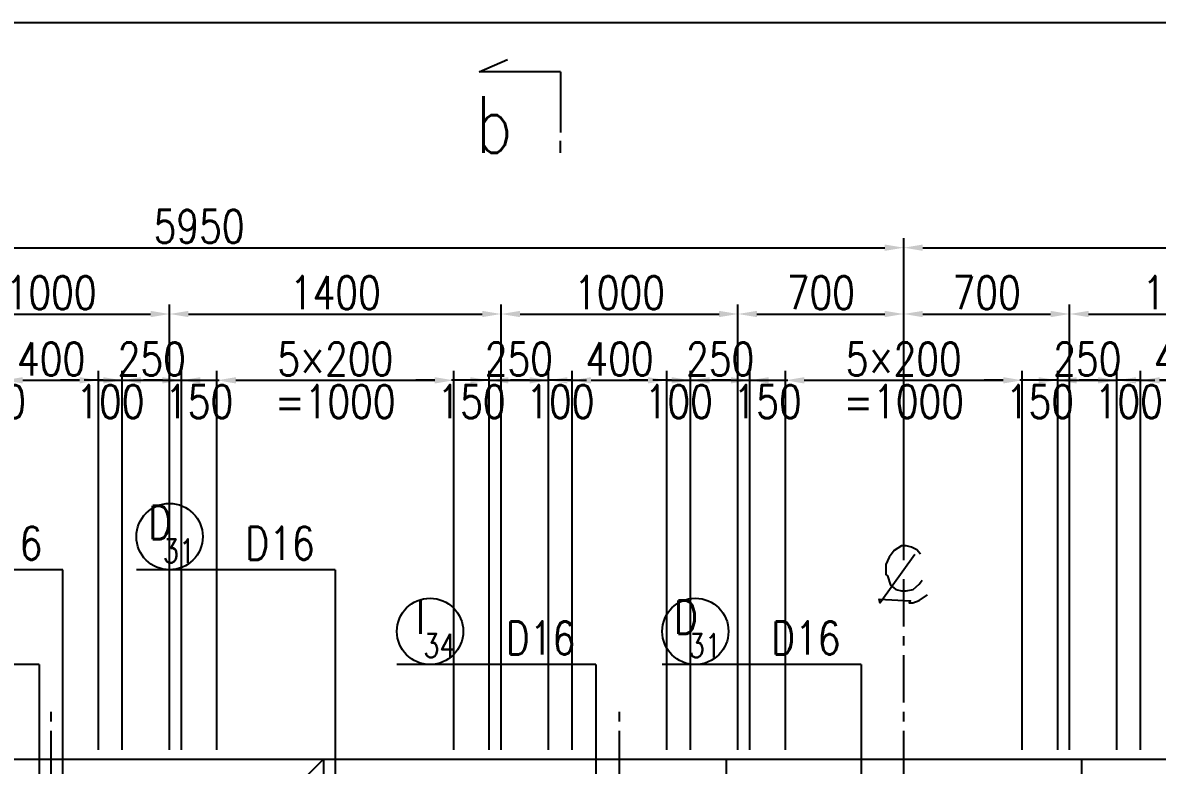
# Model space of a CAD drawing. Header units: millimetres. Extents: x -41433 to 131500, y -94900 to 39745.
# Drawn here: x 56180 to 60970, y -22636 to -19500 of the extents above; entities that cross this region are included whole.
import ezdxf
from ezdxf.enums import TextEntityAlignment as Align

# ---------------------------------------------------------------- set-up
doc = ezdxf.new("R2010")
doc.units = ezdxf.units.MM
doc.header["$LTSCALE"] = 160
doc.header["$MEASUREMENT"] = 0
doc.linetypes.add('CENTER', pattern=[2, 1.25, -0.25, 0.25, -0.25])
doc.layers.get('DEFPOINTS').update_dxf_attribs({"color": 53, "linetype": 'CONTINUOUS'})
for name, color, linetype in [('CENTER', 6, 'CENTER'), ('DIM', 6, 'CONTINUOUS'), ('DIM-L', 6, 'CONTINUOUS'), ('GAIKEI-KEIKAKU', 4, 'CONTINUOUS'), ('TEXT', 4, 'CONTINUOUS'), ('TITLE', 3, 'CONTINUOUS')]:
    doc.layers.add(name, color=color, linetype=linetype)
doc.styles.add('DIM-TEXT', font='ROMANS', dxfattribs={"width": 0.8, "bigfont": 'EXTFONT'})
doc.styles.add('romans', font='romans.shx', dxfattribs={"bigfont": 'extfont.shx'})
doc.dimstyles.new('DIM40', dxfattribs={"dimscale": 40, "dimtxt": 3.5, "dimasz": 2, "dimexe": 1, "dimexo": 1, "dimgap": 0.5, "dimtad": 1, "dimdec": 0, "dimzin": 9, "dimdsep": 46, "dimtxsty": 'DIM-TEXT', "dimcen": 0, "dimclrt": 4, "dimaunit": 1, "dimadec": 4, "dimazin": 0, "dimtfac": 1, "dimtdec": 0, "dimtix": 1, "dimtmove": 2, "dimatfit": 0, "dimfxl": 1, "dimlwd": -1, "dimlwe": -1, "dimarcsym": 0})

# ---------------------------------------------------------------- blocks, each defined once
blk = doc.blocks.new('*D1456')
at = {"layer": 'DEFPOINTS', "color": 0, "transparency": 16777216}
for p in [(59900, -20450), (59900, -21810), (53950, -22610)]:
    blk.add_point(p, dxfattribs=at)
at = {"layer": 'DIM', "color": 0, "transparency": 16777216}
for p, q in [((53950, -22570), (53950, -20410)), ((54030, -20450), (59820, -20450)), ((59900, -21770), (59900, -20410))]:
    blk.add_line(p, q, dxfattribs=at)
for points in [[(54030, -20436.7), (54030, -20463.3), (53950, -20450)], [(59820, -20436.7), (59820, -20463.3), (59900, -20450)]]:
    blk.add_solid(points, dxfattribs=at)
at = {"layer": 'DIM', "color": 4, "transparency": 16777216, "insert": (56925, -20360), "char_height": 140, "attachment_point": 5, "style": 'DIM-TEXT'}
blk.add_mtext('5950', dxfattribs=at)
blk = doc.blocks.new('*D1457')
at = {"layer": 'DEFPOINTS', "color": 0, "transparency": 16777216}
for p in [(65850, -20450), (59900, -21810), (65850, -22610)]:
    blk.add_point(p, dxfattribs=at)
at = {"layer": 'DIM', "color": 0, "transparency": 16777216}
for p, q in [((59900, -21770), (59900, -20410)), ((59980, -20450), (65770, -20450)), ((65850, -22570), (65850, -20410))]:
    blk.add_line(p, q, dxfattribs=at)
for points in [[(59980, -20436.7), (59980, -20463.3), (59900, -20450)], [(65770, -20436.7), (65770, -20463.3), (65850, -20450)]]:
    blk.add_solid(points, dxfattribs=at)
at = {"layer": 'DIM', "color": 4, "transparency": 16777216, "insert": (62875, -20360), "char_height": 140, "attachment_point": 5, "style": 'DIM-TEXT'}
blk.add_mtext('5950', dxfattribs=at)
blk = doc.blocks.new('*D1459')
at = {"layer": 'DEFPOINTS', "color": 0, "transparency": 16777216}
for p in [(56800, -20730), (55800, -22610), (56800, -22610)]:
    blk.add_point(p, dxfattribs=at)
at = {"layer": 'DIM', "color": 0, "transparency": 16777216}
for p, q in [((55800, -22570), (55800, -20690)), ((56800, -22570), (56800, -20690)), ((55880, -20730), (56720, -20730))]:
    blk.add_line(p, q, dxfattribs=at)
for points in [[(55880, -20716.7), (55880, -20743.3), (55800, -20730)], [(56720, -20716.7), (56720, -20743.3), (56800, -20730)]]:
    blk.add_solid(points, dxfattribs=at)
at = {"layer": 'DIM', "color": 4, "transparency": 16777216, "insert": (56300, -20640), "char_height": 140, "attachment_point": 5, "style": 'DIM-TEXT'}
blk.add_mtext('1000', dxfattribs=at)
blk = doc.blocks.new('*D1460')
at = {"layer": 'DEFPOINTS', "color": 0, "transparency": 16777216}
for p in [(58200, -20730), (56800, -22610), (58200, -22610)]:
    blk.add_point(p, dxfattribs=at)
at = {"layer": 'DIM', "color": 0, "transparency": 16777216}
for p, q in [((56800, -22570), (56800, -20690)), ((58200, -22570), (58200, -20690)), ((56880, -20730), (58120, -20730))]:
    blk.add_line(p, q, dxfattribs=at)
for points in [[(56880, -20716.7), (56880, -20743.3), (56800, -20730)], [(58120, -20716.7), (58120, -20743.3), (58200, -20730)]]:
    blk.add_solid(points, dxfattribs=at)
at = {"layer": 'DIM', "color": 4, "transparency": 16777216, "insert": (57500, -20640), "char_height": 140, "attachment_point": 5, "style": 'DIM-TEXT'}
blk.add_mtext('1400', dxfattribs=at)
blk = doc.blocks.new('*D1461')
at = {"layer": 'DEFPOINTS', "color": 0, "transparency": 16777216}
for p in [(59200, -20730), (58200, -22610), (59200, -22610)]:
    blk.add_point(p, dxfattribs=at)
at = {"layer": 'DIM', "color": 0, "transparency": 16777216}
for p, q in [((58200, -22570), (58200, -20690)), ((59200, -22570), (59200, -20690)), ((58280, -20730), (59120, -20730))]:
    blk.add_line(p, q, dxfattribs=at)
for points in [[(58280, -20716.7), (58280, -20743.3), (58200, -20730)], [(59120, -20716.7), (59120, -20743.3), (59200, -20730)]]:
    blk.add_solid(points, dxfattribs=at)
at = {"layer": 'DIM', "color": 4, "transparency": 16777216, "insert": (58700, -20640), "char_height": 140, "attachment_point": 5, "style": 'DIM-TEXT'}
blk.add_mtext('1000', dxfattribs=at)
blk = doc.blocks.new('*D1462')
at = {"layer": 'DEFPOINTS', "color": 0, "transparency": 16777216}
for p in [(59900, -20730), (59900, -21810), (59200, -22610)]:
    blk.add_point(p, dxfattribs=at)
at = {"layer": 'DIM', "color": 0, "transparency": 16777216}
for p, q in [((59200, -22570), (59200, -20690)), ((59900, -21770), (59900, -20690)), ((59280, -20730), (59820, -20730))]:
    blk.add_line(p, q, dxfattribs=at)
for points in [[(59280, -20716.7), (59280, -20743.3), (59200, -20730)], [(59820, -20716.7), (59820, -20743.3), (59900, -20730)]]:
    blk.add_solid(points, dxfattribs=at)
at = {"layer": 'DIM', "color": 4, "transparency": 16777216, "insert": (59550, -20640), "char_height": 140, "attachment_point": 5, "style": 'DIM-TEXT'}
blk.add_mtext('700', dxfattribs=at)
blk = doc.blocks.new('*D1463')
at = {"layer": 'DEFPOINTS', "color": 0, "transparency": 16777216}
for p in [(60600, -20730), (59900, -21810), (60600, -22610)]:
    blk.add_point(p, dxfattribs=at)
at = {"layer": 'DIM', "color": 0, "transparency": 16777216}
for p, q in [((59900, -21770), (59900, -20690)), ((60600, -22570), (60600, -20690)), ((59980, -20730), (60520, -20730))]:
    blk.add_line(p, q, dxfattribs=at)
for points in [[(59980, -20716.7), (59980, -20743.3), (59900, -20730)], [(60520, -20716.7), (60520, -20743.3), (60600, -20730)]]:
    blk.add_solid(points, dxfattribs=at)
at = {"layer": 'DIM', "color": 4, "transparency": 16777216, "insert": (60250, -20640), "char_height": 140, "attachment_point": 5, "style": 'DIM-TEXT'}
blk.add_mtext('700', dxfattribs=at)
blk = doc.blocks.new('*D1464')
at = {"layer": 'DEFPOINTS', "color": 0, "transparency": 16777216}
for p in [(61600, -20730), (60600, -22610), (61600, -22610)]:
    blk.add_point(p, dxfattribs=at)
at = {"layer": 'DIM', "color": 0, "transparency": 16777216}
for p, q in [((60600, -22570), (60600, -20690)), ((61600, -22570), (61600, -20690)), ((60680, -20730), (61520, -20730))]:
    blk.add_line(p, q, dxfattribs=at)
for points in [[(60680, -20716.7), (60680, -20743.3), (60600, -20730)], [(61520, -20716.7), (61520, -20743.3), (61600, -20730)]]:
    blk.add_solid(points, dxfattribs=at)
at = {"layer": 'DIM', "color": 4, "transparency": 16777216, "insert": (61100, -20640), "char_height": 140, "attachment_point": 5, "style": 'DIM-TEXT'}
blk.add_mtext('1000', dxfattribs=at)
blk = doc.blocks.new('*D1470')
at = {"layer": 'DEFPOINTS', "color": 0, "transparency": 16777216}
for p in [(56500, -21010), (56100, -22610), (56500, -22610)]:
    blk.add_point(p, dxfattribs=at)
at = {"layer": 'DIM', "color": 0, "transparency": 16777216}
for p, q in [((56100, -22570), (56100, -20970)), ((56500, -22570), (56500, -20970)), ((56180, -21010), (56420, -21010))]:
    blk.add_line(p, q, dxfattribs=at)
for points in [[(56180, -20996.7), (56180, -21023.3), (56100, -21010)], [(56420, -20996.7), (56420, -21023.3), (56500, -21010)]]:
    blk.add_solid(points, dxfattribs=at)
at = {"layer": 'DIM', "color": 4, "transparency": 16777216, "insert": (56300, -20920), "char_height": 140, "attachment_point": 5, "style": 'DIM-TEXT'}
blk.add_mtext('400', dxfattribs=at)
blk = doc.blocks.new('*D1471')
at = {"layer": 'DEFPOINTS', "color": 0, "transparency": 16777216}
for p in [(56600, -21010), (56500, -22610), (56600, -22610)]:
    blk.add_point(p, dxfattribs=at)
at = {"layer": 'DIM', "color": 0, "transparency": 16777216}
for p, q in [((56500, -22570), (56500, -20970)), ((56600, -22570), (56600, -20970)), ((56420, -21010), (56340, -21010)), ((56500, -21010), (56600, -21010)), ((56680, -21010), (56760, -21010))]:
    blk.add_line(p, q, dxfattribs=at)
for points in [[(56420, -20996.7), (56420, -21023.3), (56500, -21010)], [(56680, -20996.7), (56680, -21023.3), (56600, -21010)]]:
    blk.add_solid(points, dxfattribs=at)
at = {"layer": 'DIM', "color": 4, "transparency": 16777216, "insert": (56550, -21100), "char_height": 140, "attachment_point": 5, "style": 'DIM-TEXT'}
blk.add_mtext('100', dxfattribs=at)
blk = doc.blocks.new('*D1472')
at = {"layer": 'DEFPOINTS', "color": 0, "transparency": 16777216}
for p in [(58000, -21010), (57000, -22610), (58000, -22610)]:
    blk.add_point(p, dxfattribs=at)
at = {"layer": 'DIM', "color": 0, "transparency": 16777216}
for p, q in [((57000, -22570), (57000, -20970)), ((58000, -22570), (58000, -20970)), ((57080, -21010), (57920, -21010))]:
    blk.add_line(p, q, dxfattribs=at)
for points in [[(57080, -20996.7), (57080, -21023.3), (57000, -21010)], [(57920, -20996.7), (57920, -21023.3), (58000, -21010)]]:
    blk.add_solid(points, dxfattribs=at)
at = {"layer": 'DIM', "color": 4, "transparency": 16777216, "char_height": 140, "attachment_point": 5, "style": 'DIM-TEXT'}
for s, insert in [('5×200', (57500, -20920)), ('=1000', (57500, -21100))]:
    blk.add_mtext(s, dxfattribs=dict(at, insert=insert))
blk = doc.blocks.new('*D1473')
at = {"layer": 'DEFPOINTS', "color": 0, "transparency": 16777216}
for p in [(58900, -21010), (58500, -22610), (58900, -22610)]:
    blk.add_point(p, dxfattribs=at)
at = {"layer": 'DIM', "color": 0, "transparency": 16777216}
for p, q in [((58500, -22570), (58500, -20970)), ((58900, -22570), (58900, -20970)), ((58580, -21010), (58820, -21010))]:
    blk.add_line(p, q, dxfattribs=at)
for points in [[(58580, -20996.7), (58580, -21023.3), (58500, -21010)], [(58820, -20996.7), (58820, -21023.3), (58900, -21010)]]:
    blk.add_solid(points, dxfattribs=at)
at = {"layer": 'DIM', "color": 4, "transparency": 16777216, "insert": (58700, -20920), "char_height": 140, "attachment_point": 5, "style": 'DIM-TEXT'}
blk.add_mtext('400', dxfattribs=at)
blk = doc.blocks.new('*D1474')
at = {"layer": 'DEFPOINTS', "color": 0, "transparency": 16777216}
for p in [(59000, -21010), (58900, -22610), (59000, -22610)]:
    blk.add_point(p, dxfattribs=at)
at = {"layer": 'DIM', "color": 0, "transparency": 16777216}
for p, q in [((58900, -22570), (58900, -20970)), ((59000, -22570), (59000, -20970)), ((58820, -21010), (58740, -21010)), ((58900, -21010), (59000, -21010)), ((59080, -21010), (59160, -21010))]:
    blk.add_line(p, q, dxfattribs=at)
for points in [[(58820, -20996.7), (58820, -21023.3), (58900, -21010)], [(59080, -20996.7), (59080, -21023.3), (59000, -21010)]]:
    blk.add_solid(points, dxfattribs=at)
at = {"layer": 'DIM', "color": 4, "transparency": 16777216, "insert": (58950, -21100), "char_height": 140, "attachment_point": 5, "style": 'DIM-TEXT'}
blk.add_mtext('100', dxfattribs=at)
blk = doc.blocks.new('*D1391')
at = {"layer": 'DEFPOINTS', "color": 0, "transparency": 16777216}
for p in [(56100, -21010), (56000, -22610), (56100, -22610)]:
    blk.add_point(p, dxfattribs=at)
at = {"layer": 'DIM', "color": 0, "transparency": 16777216}
for p, q in [((56000, -22570), (56000, -20970)), ((56100, -22570), (56100, -20970)), ((55920, -21010), (55840, -21010)), ((56000, -21010), (56100, -21010)), ((56180, -21010), (56260, -21010))]:
    blk.add_line(p, q, dxfattribs=at)
for points in [[(55920, -20996.7), (55920, -21023.3), (56000, -21010)], [(56180, -20996.7), (56180, -21023.3), (56100, -21010)]]:
    blk.add_solid(points, dxfattribs=at)
at = {"layer": 'DIM', "color": 4, "transparency": 16777216, "insert": (56050, -21100), "char_height": 140, "attachment_point": 5, "style": 'DIM-TEXT'}
blk.add_mtext('100', dxfattribs=at)
blk = doc.blocks.new('*D1393')
at = {"layer": 'DEFPOINTS', "color": 0, "transparency": 16777216}
for p in [(57000, -21010), (56850, -22610), (57000, -22610)]:
    blk.add_point(p, dxfattribs=at)
at = {"layer": 'DIM', "color": 0, "transparency": 16777216}
for p, q in [((56850, -22570), (56850, -20970)), ((57000, -22570), (57000, -20970)), ((56770, -21010), (56690, -21010)), ((56850, -21010), (57000, -21010)), ((57080, -21010), (57160, -21010))]:
    blk.add_line(p, q, dxfattribs=at)
for points in [[(56770, -20996.7), (56770, -21023.3), (56850, -21010)], [(57080, -20996.7), (57080, -21023.3), (57000, -21010)]]:
    blk.add_solid(points, dxfattribs=at)
at = {"layer": 'DIM', "color": 4, "transparency": 16777216, "insert": (56925, -21100), "char_height": 140, "attachment_point": 5, "style": 'DIM-TEXT'}
blk.add_mtext('150', dxfattribs=at)
blk = doc.blocks.new('*D1394')
at = {"layer": 'DEFPOINTS', "color": 0, "transparency": 16777216}
for p in [(58400, -21010), (58400, -22610), (58500, -22610)]:
    blk.add_point(p, dxfattribs=at)
at = {"layer": 'DIM', "color": 0, "transparency": 16777216}
for p, q in [((58400, -22570), (58400, -20970)), ((58500, -22570), (58500, -20970)), ((58320, -21010), (58240, -21010)), ((58500, -21010), (58400, -21010)), ((58580, -21010), (58660, -21010))]:
    blk.add_line(p, q, dxfattribs=at)
for points in [[(58320, -20996.7), (58320, -21023.3), (58400, -21010)], [(58580, -20996.7), (58580, -21023.3), (58500, -21010)]]:
    blk.add_solid(points, dxfattribs=at)
at = {"layer": 'DIM', "color": 4, "transparency": 16777216, "insert": (58450, -21100), "char_height": 140, "attachment_point": 5, "style": 'DIM-TEXT'}
blk.add_mtext('100', dxfattribs=at)
blk = doc.blocks.new('*D1395')
at = {"layer": 'DEFPOINTS', "color": 0, "transparency": 16777216}
for p in [(58000, -21010), (58000, -22610), (58150, -22610)]:
    blk.add_point(p, dxfattribs=at)
at = {"layer": 'DIM', "color": 0, "transparency": 16777216}
for p, q in [((58000, -22570), (58000, -20970)), ((58150, -22570), (58150, -20970)), ((57920, -21010), (57840, -21010)), ((58150, -21010), (58000, -21010)), ((58230, -21010), (58310, -21010))]:
    blk.add_line(p, q, dxfattribs=at)
for points in [[(57920, -20996.7), (57920, -21023.3), (58000, -21010)], [(58230, -20996.7), (58230, -21023.3), (58150, -21010)]]:
    blk.add_solid(points, dxfattribs=at)
at = {"layer": 'DIM', "color": 4, "transparency": 16777216, "insert": (58075, -21100), "char_height": 140, "attachment_point": 5, "style": 'DIM-TEXT'}
blk.add_mtext('150', dxfattribs=at)
blk = doc.blocks.new('*D1406')
at = {"layer": 'DEFPOINTS', "color": 0, "transparency": 16777216}
for p in [(60900, -21010), (60900, -22610), (61300, -22610)]:
    blk.add_point(p, dxfattribs=at)
at = {"layer": 'DIM', "color": 0, "transparency": 16777216}
for p, q in [((60900, -22570), (60900, -20970)), ((61300, -22570), (61300, -20970)), ((61220, -21010), (60980, -21010))]:
    blk.add_line(p, q, dxfattribs=at)
for points in [[(60980, -20996.7), (60980, -21023.3), (60900, -21010)], [(61220, -20996.7), (61220, -21023.3), (61300, -21010)]]:
    blk.add_solid(points, dxfattribs=at)
at = {"layer": 'DIM', "color": 4, "transparency": 16777216, "insert": (61100, -20920), "char_height": 140, "attachment_point": 5, "style": 'DIM-TEXT'}
blk.add_mtext('400', dxfattribs=at)
blk = doc.blocks.new('*D1407')
at = {"layer": 'DEFPOINTS', "color": 0, "transparency": 16777216}
for p in [(60800, -21010), (60800, -22610), (60900, -22610)]:
    blk.add_point(p, dxfattribs=at)
at = {"layer": 'DIM', "color": 0, "transparency": 16777216}
for p, q in [((60800, -22570), (60800, -20970)), ((60900, -22570), (60900, -20970)), ((60720, -21010), (60640, -21010)), ((60900, -21010), (60800, -21010)), ((60980, -21010), (61060, -21010))]:
    blk.add_line(p, q, dxfattribs=at)
for points in [[(60720, -20996.7), (60720, -21023.3), (60800, -21010)], [(60980, -20996.7), (60980, -21023.3), (60900, -21010)]]:
    blk.add_solid(points, dxfattribs=at)
at = {"layer": 'DIM', "color": 4, "transparency": 16777216, "insert": (60850, -21100), "char_height": 140, "attachment_point": 5, "style": 'DIM-TEXT'}
blk.add_mtext('100', dxfattribs=at)
blk = doc.blocks.new('*D1418')
at = {"layer": 'DEFPOINTS', "color": 0, "transparency": 16777216}
for p in [(60400, -21010), (59400, -22610), (60400, -22610)]:
    blk.add_point(p, dxfattribs=at)
at = {"layer": 'DIM', "color": 0, "transparency": 16777216}
for p, q in [((59400, -22570), (59400, -20970)), ((60400, -22570), (60400, -20970)), ((59480, -21010), (60320, -21010))]:
    blk.add_line(p, q, dxfattribs=at)
for points in [[(59480, -20996.7), (59480, -21023.3), (59400, -21010)], [(60320, -20996.7), (60320, -21023.3), (60400, -21010)]]:
    blk.add_solid(points, dxfattribs=at)
at = {"layer": 'DIM', "color": 4, "transparency": 16777216, "char_height": 140, "attachment_point": 5, "style": 'DIM-TEXT'}
for s, insert in [('5×200', (59900, -20920)), ('=1000', (59900, -21100))]:
    blk.add_mtext(s, dxfattribs=dict(at, insert=insert))
blk = doc.blocks.new('*D1419')
at = {"layer": 'DEFPOINTS', "color": 0, "transparency": 16777216}
for p in [(59400, -21010), (59250, -22610), (59400, -22610)]:
    blk.add_point(p, dxfattribs=at)
at = {"layer": 'DIM', "color": 0, "transparency": 16777216}
for p, q in [((59250, -22570), (59250, -20970)), ((59400, -22570), (59400, -20970)), ((59170, -21010), (59090, -21010)), ((59250, -21010), (59400, -21010)), ((59480, -21010), (59560, -21010))]:
    blk.add_line(p, q, dxfattribs=at)
for points in [[(59170, -20996.7), (59170, -21023.3), (59250, -21010)], [(59480, -20996.7), (59480, -21023.3), (59400, -21010)]]:
    blk.add_solid(points, dxfattribs=at)
at = {"layer": 'DIM', "color": 4, "transparency": 16777216, "insert": (59325, -21100), "char_height": 140, "attachment_point": 5, "style": 'DIM-TEXT'}
blk.add_mtext('150', dxfattribs=at)
blk = doc.blocks.new('*D1420')
at = {"layer": 'DEFPOINTS', "color": 0, "transparency": 16777216}
for p in [(60400, -21010), (60400, -22610), (60550, -22610)]:
    blk.add_point(p, dxfattribs=at)
at = {"layer": 'DIM', "color": 0, "transparency": 16777216}
for p, q in [((60400, -22570), (60400, -20970)), ((60550, -22570), (60550, -20970)), ((60320, -21010), (60240, -21010)), ((60550, -21010), (60400, -21010)), ((60630, -21010), (60710, -21010))]:
    blk.add_line(p, q, dxfattribs=at)
for points in [[(60320, -20996.7), (60320, -21023.3), (60400, -21010)], [(60630, -20996.7), (60630, -21023.3), (60550, -21010)]]:
    blk.add_solid(points, dxfattribs=at)
at = {"layer": 'DIM', "color": 4, "transparency": 16777216, "insert": (60475, -21100), "char_height": 140, "attachment_point": 5, "style": 'DIM-TEXT'}
blk.add_mtext('150', dxfattribs=at)
blk = doc.blocks.new('*D1505')
at = {"layer": 'DEFPOINTS', "color": 0, "transparency": 16777216}
for p in [(56850, -21010), (56600, -22610), (56850, -22610)]:
    blk.add_point(p, dxfattribs=at)
at = {"layer": 'DIM', "color": 0, "transparency": 16777216}
for p, q in [((56600, -22570), (56600, -20970)), ((56850, -22570), (56850, -20970)), ((56520, -21010), (56440, -21010)), ((56600, -21010), (56850, -21010)), ((56930, -21010), (57010, -21010))]:
    blk.add_line(p, q, dxfattribs=at)
for points in [[(56520, -20996.7), (56520, -21023.3), (56600, -21010)], [(56930, -20996.7), (56930, -21023.3), (56850, -21010)]]:
    blk.add_solid(points, dxfattribs=at)
at = {"layer": 'DIM', "color": 4, "transparency": 16777216, "insert": (56725, -20920), "char_height": 140, "attachment_point": 5, "style": 'DIM-TEXT'}
blk.add_mtext('250', dxfattribs=at)
blk = doc.blocks.new('*D1506')
at = {"layer": 'DEFPOINTS', "color": 0, "transparency": 16777216}
for p in [(58400, -21010), (58150, -22610), (58400, -22610)]:
    blk.add_point(p, dxfattribs=at)
at = {"layer": 'DIM', "color": 0, "transparency": 16777216}
for p, q in [((58150, -22570), (58150, -20970)), ((58400, -22570), (58400, -20970)), ((58070, -21010), (57990, -21010)), ((58150, -21010), (58400, -21010)), ((58480, -21010), (58560, -21010))]:
    blk.add_line(p, q, dxfattribs=at)
for points in [[(58070, -20996.7), (58070, -21023.3), (58150, -21010)], [(58480, -20996.7), (58480, -21023.3), (58400, -21010)]]:
    blk.add_solid(points, dxfattribs=at)
at = {"layer": 'DIM', "color": 4, "transparency": 16777216, "insert": (58275, -20920), "char_height": 140, "attachment_point": 5, "style": 'DIM-TEXT'}
blk.add_mtext('250', dxfattribs=at)
blk = doc.blocks.new('*D1507')
at = {"layer": 'DEFPOINTS', "color": 0, "transparency": 16777216}
for p in [(59250, -21010), (59000, -22610), (59250, -22610)]:
    blk.add_point(p, dxfattribs=at)
at = {"layer": 'DIM', "color": 0, "transparency": 16777216}
for p, q in [((59000, -22570), (59000, -20970)), ((59250, -22570), (59250, -20970)), ((58920, -21010), (58840, -21010)), ((59000, -21010), (59250, -21010)), ((59330, -21010), (59410, -21010))]:
    blk.add_line(p, q, dxfattribs=at)
for points in [[(58920, -20996.7), (58920, -21023.3), (59000, -21010)], [(59330, -20996.7), (59330, -21023.3), (59250, -21010)]]:
    blk.add_solid(points, dxfattribs=at)
at = {"layer": 'DIM', "color": 4, "transparency": 16777216, "insert": (59125, -20920), "char_height": 140, "attachment_point": 5, "style": 'DIM-TEXT'}
blk.add_mtext('250', dxfattribs=at)
blk = doc.blocks.new('*D1508')
at = {"layer": 'DEFPOINTS', "color": 0, "transparency": 16777216}
for p in [(60800, -21010), (60550, -22610), (60800, -22610)]:
    blk.add_point(p, dxfattribs=at)
at = {"layer": 'DIM', "color": 0, "transparency": 16777216}
for p, q in [((60550, -22570), (60550, -20970)), ((60800, -22570), (60800, -20970)), ((60470, -21010), (60390, -21010)), ((60550, -21010), (60800, -21010)), ((60880, -21010), (60960, -21010))]:
    blk.add_line(p, q, dxfattribs=at)
for points in [[(60470, -20996.7), (60470, -21023.3), (60550, -21010)], [(60880, -20996.7), (60880, -21023.3), (60800, -21010)]]:
    blk.add_solid(points, dxfattribs=at)
at = {"layer": 'DIM', "color": 4, "transparency": 16777216, "insert": (60675, -20920), "char_height": 140, "attachment_point": 5, "style": 'DIM-TEXT'}
blk.add_mtext('250', dxfattribs=at)

msp = doc.modelspace()

# ---------------------------------------------------------------- linework, layer by layer
at = {"layer": 'CENTER'}
for p, q in [((59900, -26210), (59900, -21810)), ((56300, -26210), (56300, -22410)), ((58700, -26210), (58700, -22410))]:
    msp.add_line(p, q, dxfattribs=at)
at = {"layer": 'DEFPOINTS'}
for p, q in [((56150, -23910), (57450, -22610)), ((57450, -22610), (57450, -22910)), ((59150, -22610), (59150, -22910)), ((60650, -22610), (60650, -22910))]:
    msp.add_line(p, q, dxfattribs=at)
at = {"layer": 'DEFPOINTS', "flags": 128}
msp.add_lwpolyline([(81500, -19500), (50000, -19500), (50000, -39900), (81500, -39900)], close=True, dxfattribs=at)
at = {"layer": 'DIM-L'}
for p, q in [((56350, -21810), (55510, -21810)), ((56350, -25210), (56350, -21810)), ((57500, -21810), (56660, -21810)), ((57500, -21810), (57500, -23660)), ((56250, -22210), (55410, -22210)), ((56250, -22210), (56250, -23660)), ((58600, -22210), (57760, -22210)), ((58600, -22210), (58600, -23660)), ((59720, -22210), (58880, -22210)), ((59720, -22210), (59720, -23660))]:
    msp.add_line(p, q, dxfattribs=at)
for centre in [(56800, -21670), (57900, -22070), (59020, -22070)]:
    msp.add_circle(centre, 140, dxfattribs=at)
at = {"layer": 'GAIKEI-KEIKAKU'}
msp.add_line((55870, -22610), (63930, -22610), dxfattribs=at)
at = {"layer": 'TEXT', "linetype": 'Continuous', "flags": 128}
for points in [[(59946.4, -21745.34), (59800, -21949.34), (59796, -21933.34), (59928, -21941.34), (59923.2, -21949.34), (59938.4, -21949.34), (59965.6, -21939.74), (60000, -21915.34)], [(59970, -21744.54), (59955.2, -21725.34), (59932, -21714.14), (59910, -21709.34), (59890, -21709.34), (59858.8, -21728.54), (59838, -21757.34), (59824.8, -21787.34), (59824.8, -21829.34), (59832, -21835.74), (59844, -21875.34), (59866, -21893.34), (59890, -21899.34), (59910, -21899.34), (59940, -21892.54), (59965.6, -21870.94), (59978.4, -21853.34)]]:
    msp.add_lwpolyline(points, dxfattribs=at)
at = {"layer": 'TITLE', "ltscale": 50}
for p, q in [((58107.14, -19707.14), (58227.14, -19655.71)), ((58450, -19707.14), (58107.14, -19707.14)), ((58450, -19707.14), (58450, -19964.29)), ((58450, -20050), (58450, -19998.57))]:
    msp.add_line(p, q, dxfattribs=at)

# ---------------------------------------------------------------- texts
at = {"layer": 'TEXT', "style": 'romans', "width": 0.8}
for s, height, p in [('D', 140, (56760, -21610)), ('31', 100, (56840, -21730)), ('I', 140, (57860, -22010)), ('D', 140, (58980, -22010)), ('34', 100, (57940, -22130)), ('31', 100, (59060, -22130))]:
    msp.add_text(s, height=height, rotation=0.00011, dxfattribs=at).set_placement(p, align=Align.MIDDLE)
for p in [(55970, -21810), (57120, -21810), (58220, -22210), (59340, -22210)]:
    msp.add_text('D16', height=140, rotation=0.00011, dxfattribs=at).set_placement(p, align=Align.BOTTOM_LEFT)
at = {"layer": 'TITLE', "ltscale": 50, "style": 'romans', "width": 0.8}
msp.add_text('b', height=240, dxfattribs=at).set_placement((58092.33, -20050))

# ---------------------------------------------------------------- dimensions: what is measured, and where the dimension line sits
at = {"layer": 'DIM'}
for base, p1, p2, picture, middle in [((59900, -20450), (53950, -22610), (59900, -21810), '*D1456', (56925, -20360)), ((65850, -20450), (59900, -21810), (65850, -22610), '*D1457', (62875, -20360)), ((56800, -20730), (55800, -22610), (56800, -22610), '*D1459', (56300, -20640)), ((58200, -20730), (56800, -22610), (58200, -22610), '*D1460', (57500, -20640)), ((59200, -20730), (58200, -22610), (59200, -22610), '*D1461', (58700, -20640)), ((59900, -20730), (59200, -22610), (59900, -21810), '*D1462', (59550, -20640)), ((60600, -20730), (59900, -21810), (60600, -22610), '*D1463', (60250, -20640)), ((61600, -20730), (60600, -22610), (61600, -22610), '*D1464', (61100, -20640)), ((56500, -21010), (56100, -22610), (56500, -22610), '*D1470', (56300, -20920)), ((56850, -21010), (56600, -22610), (56850, -22610), '*D1505', (56725, -20920)), ((58400, -21010), (58150, -22610), (58400, -22610), '*D1506', (58275, -20920)), ((58900, -21010), (58500, -22610), (58900, -22610), '*D1473', (58700, -20920)), ((59250, -21010), (59000, -22610), (59250, -22610), '*D1507', (59125, -20920)), ((60800, -21010), (60550, -22610), (60800, -22610), '*D1508', (60675, -20920))]:
    dim = msp.add_linear_dim(base=base, p1=p1, p2=p2, dimstyle='DIM40', dxfattribs=at)
    dim.commit()
    dim.dimension.update_dxf_attribs({"geometry": picture, "text_midpoint": middle})
for base, p1, p2, text, picture, middle in [((58000, -21010), (57000, -22610), (58000, -22610), '5×200\\X=<>', '*D1472', (57500, -21010)), ((60400, -21010), (59400, -22610), (60400, -22610), '5×200\\X=<>', '*D1418', (59900, -21010)), ((56100, -21010), (56000, -22610), (56100, -22610), '\\X<>', '*D1391', (56050, -21010)), ((56600, -21010), (56500, -22610), (56600, -22610), '\\X<>', '*D1471', (56550, -21010)), ((57000, -21010), (56850, -22610), (57000, -22610), '\\X<>', '*D1393', (56925, -21010)), ((59000, -21010), (58900, -22610), (59000, -22610), '\\X<>', '*D1474', (58950, -21010)), ((59400, -21010), (59250, -22610), (59400, -22610), '\\X<>', '*D1419', (59325, -21010))]:
    dim = msp.add_linear_dim(base=base, p1=p1, p2=p2, text=text, dimstyle='DIM40', dxfattribs=at)
    dim.commit()
    dim.dimension.update_dxf_attribs({"geometry": picture, "text_midpoint": middle})
dim = msp.add_linear_dim(base=(60900, -21010), p1=(61300, -22610), p2=(60900, -22610), angle=180, dimstyle='DIM40', dxfattribs=at)
dim.commit()
dim.dimension.update_dxf_attribs({"geometry": '*D1406', "text_midpoint": (61100, -20920)})
for base, p1, p2, picture, middle in [((58000, -21010), (58150, -22610), (58000, -22610), '*D1395', (58075, -21010)), ((58400, -21010), (58500, -22610), (58400, -22610), '*D1394', (58450, -21010)), ((60400, -21010), (60550, -22610), (60400, -22610), '*D1420', (60475, -21010)), ((60800, -21010), (60900, -22610), (60800, -22610), '*D1407', (60850, -21010))]:
    dim = msp.add_linear_dim(base=base, p1=p1, p2=p2, angle=180, text='\\X<>', dimstyle='DIM40', dxfattribs=at)
    dim.commit()
    dim.dimension.update_dxf_attribs({"geometry": picture, "text_midpoint": middle})

doc.saveas('drawing.dxf')
